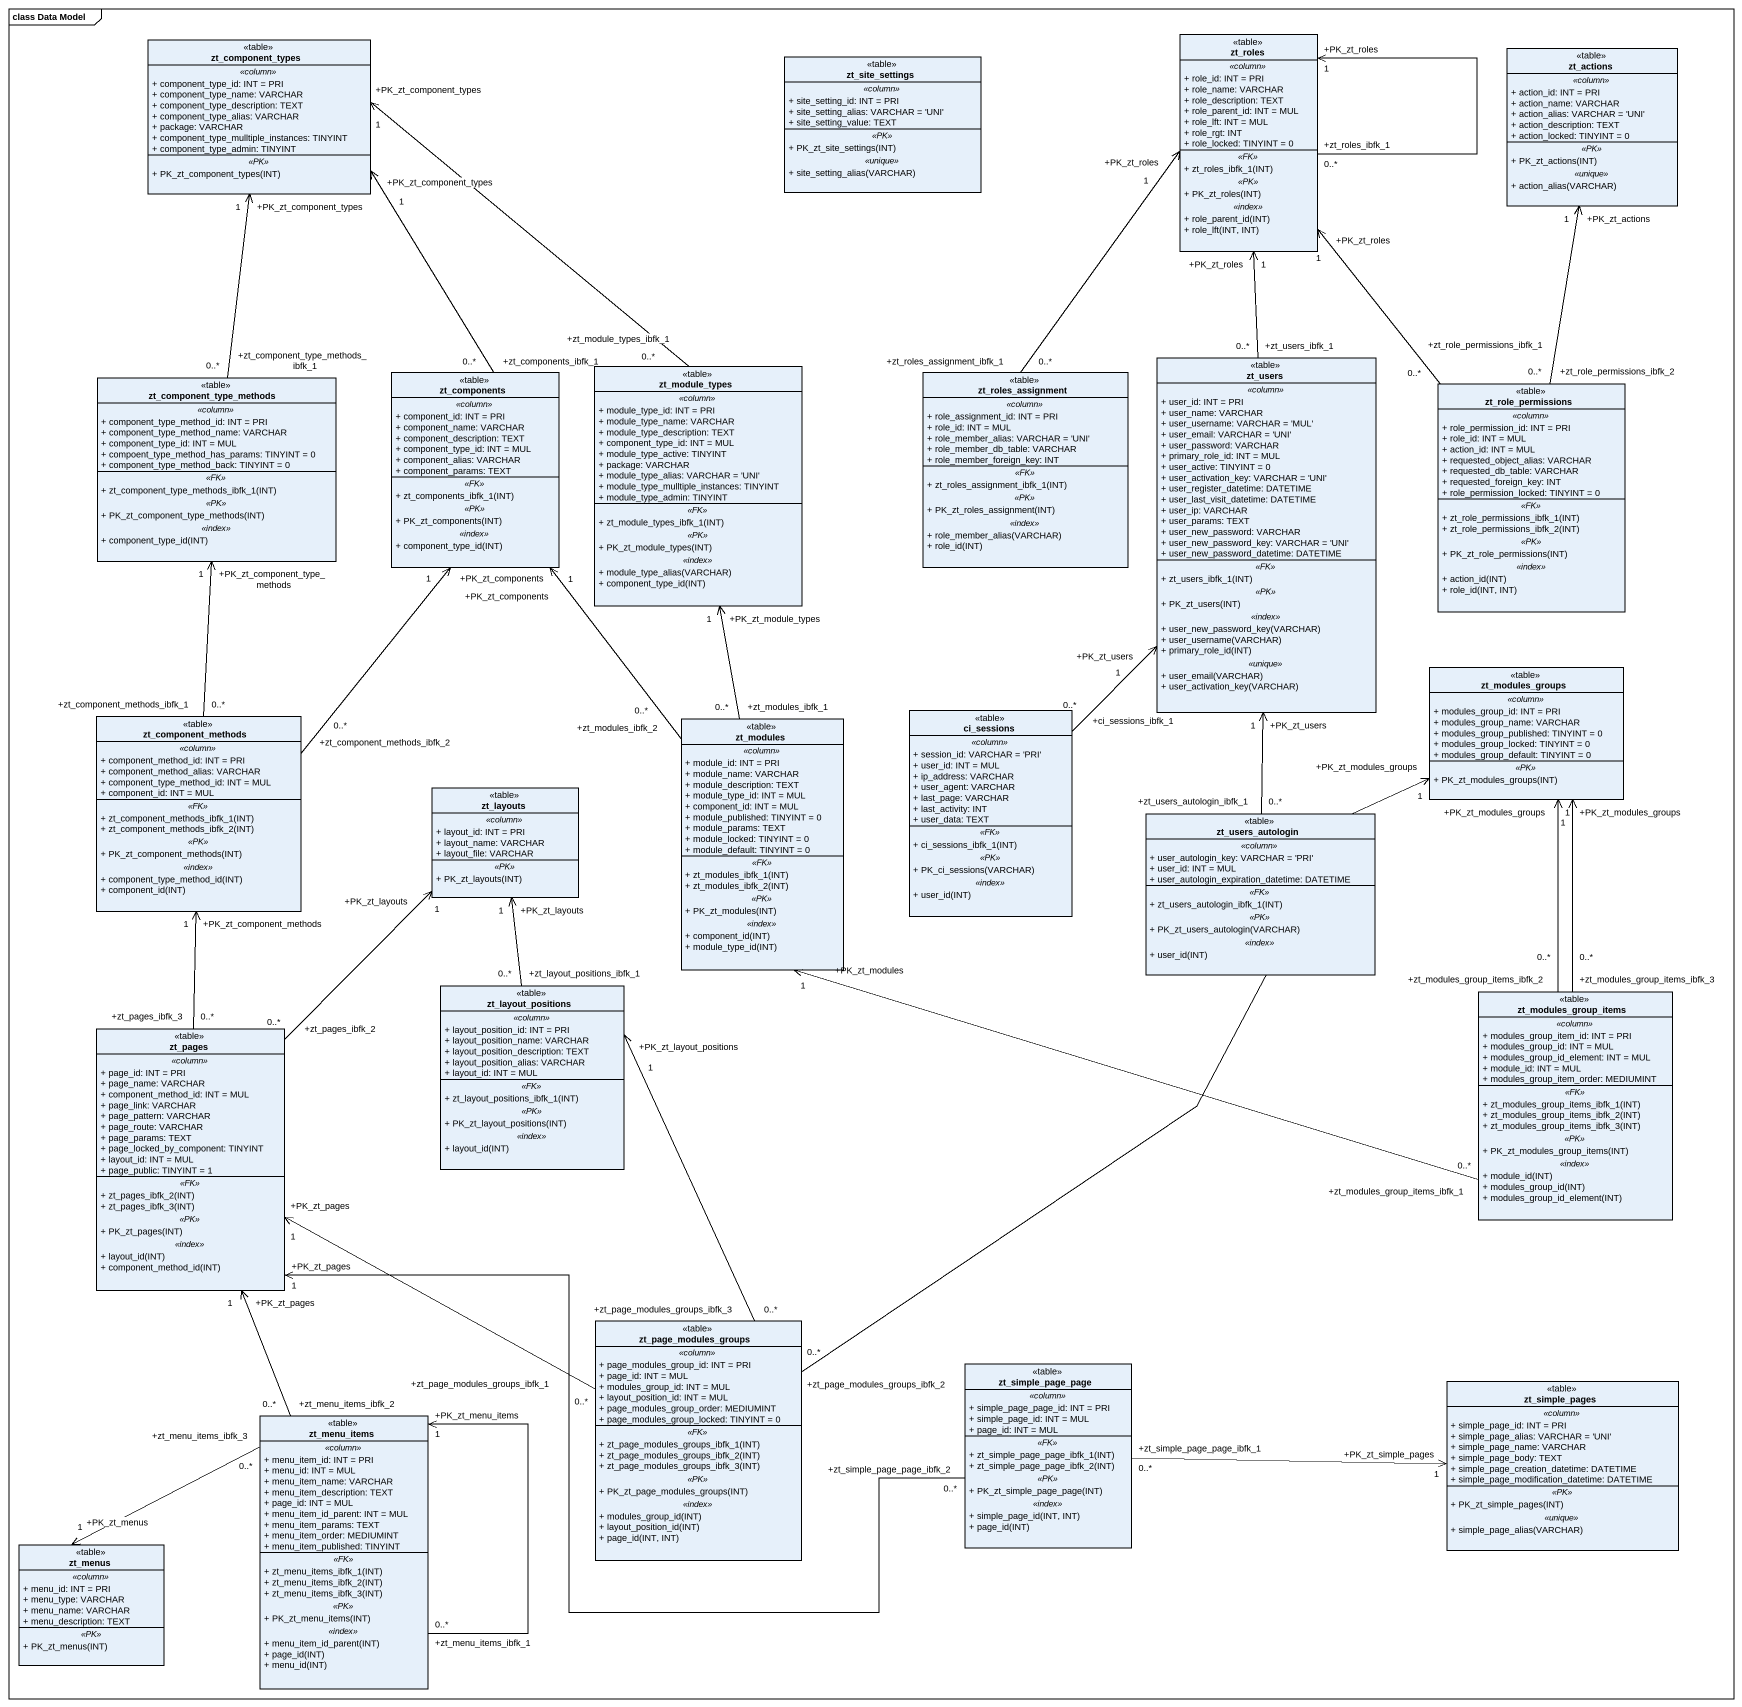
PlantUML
@startuml
mainframe class Data Model
hide circle
hide empty members
skinparam classAttributeIconSize 0
class zt_component_types <<table>> {
  .. <<column>> ..
  + component_type_id: INT = PRI
  + component_type_name: VARCHAR
  + component_type_description: TEXT
  + component_type_alias: VARCHAR
  + package: VARCHAR
  + component_type_mulltiple_instances: TINYINT
  + component_type_admin: TINYINT
  .. <<PK>> ..
  + PK_zt_component_types(INT)
}
class zt_site_settings <<table>> {
  .. <<column>> ..
  + site_setting_id: INT = PRI
  + site_setting_alias: VARCHAR = 'UNI'
  + site_setting_value: TEXT
  .. <<PK>> ..
  + PK_zt_site_settings(INT)
  .. <<unique>> ..
  + site_setting_alias(VARCHAR)
}
class zt_roles <<table>> {
  .. <<column>> ..
  + role_id: INT = PRI
  + role_name: VARCHAR
  + role_description: TEXT
  + role_parent_id: INT = MUL
  + role_lft: INT = MUL
  + role_rgt: INT
  + role_locked: TINYINT = 0
  .. <<FK>> ..
  + zt_roles_ibfk_1(INT)
  .. <<PK>> ..
  + PK_zt_roles(INT)
  .. <<index>> ..
  + role_parent_id(INT)
  + role_lft(INT, INT)
}
class zt_actions <<table>> {
  .. <<column>> ..
  + action_id: INT = PRI
  + action_name: VARCHAR
  + action_alias: VARCHAR = 'UNI'
  + action_description: TEXT
  + action_locked: TINYINT = 0
  .. <<PK>> ..
  + PK_zt_actions(INT)
  .. <<unique>> ..
  + action_alias(VARCHAR)
}
class zt_components <<table>> {
  .. <<column>> ..
  + component_id: INT = PRI
  + component_name: VARCHAR
  + component_description: TEXT
  + component_type_id: INT = MUL
  + component_alias: VARCHAR
  + component_params: TEXT
  .. <<FK>> ..
  + zt_components_ibfk_1(INT)
  .. <<PK>> ..
  + PK_zt_components(INT)
  .. <<index>> ..
  + component_type_id(INT)
}
class zt_module_types <<table>> {
  .. <<column>> ..
  + module_type_id: INT = PRI
  + module_type_name: VARCHAR
  + module_type_description: TEXT
  + component_type_id: INT = MUL
  + module_type_active: TINYINT
  + package: VARCHAR
  + module_type_alias: VARCHAR = 'UNI'
  + module_type_mulltiple_instances: TINYINT
  + module_type_admin: TINYINT
  .. <<FK>> ..
  + zt_module_types_ibfk_1(INT)
  .. <<PK>> ..
  + PK_zt_module_types(INT)
  .. <<index>> ..
  + module_type_alias(VARCHAR)
  + component_type_id(INT)
}
class zt_roles_assignment <<table>> {
  .. <<column>> ..
  + role_assignment_id: INT = PRI
  + role_id: INT = MUL
  + role_member_alias: VARCHAR = 'UNI'
  + role_member_db_table: VARCHAR
  + role_member_foreign_key: INT
  .. <<FK>> ..
  + zt_roles_assignment_ibfk_1(INT)
  .. <<PK>> ..
  + PK_zt_roles_assignment(INT)
  .. <<index>> ..
  + role_member_alias(VARCHAR)
  + role_id(INT)
}
class zt_users <<table>> {
  .. <<column>> ..
  + user_id: INT = PRI
  + user_name: VARCHAR
  + user_username: VARCHAR = 'MUL'
  + user_email: VARCHAR = 'UNI'
  + user_password: VARCHAR
  + primary_role_id: INT = MUL
  + user_active: TINYINT = 0
  + user_activation_key: VARCHAR = 'UNI'
  + user_register_datetime: DATETIME
  + user_last_visit_datetime: DATETIME
  + user_ip: VARCHAR
  + user_params: TEXT
  + user_new_password: VARCHAR
  + user_new_password_key: VARCHAR = 'UNI'
  + user_new_password_datetime: DATETIME
  .. <<FK>> ..
  + zt_users_ibfk_1(INT)
  .. <<PK>> ..
  + PK_zt_users(INT)
  .. <<index>> ..
  + user_new_password_key(VARCHAR)
  + user_username(VARCHAR)
  + primary_role_id(INT)
  .. <<unique>> ..
  + user_email(VARCHAR)
  + user_activation_key(VARCHAR)
}
class zt_component_type_methods <<table>> {
  .. <<column>> ..
  + component_type_method_id: INT = PRI
  + component_type_method_name: VARCHAR
  + component_type_id: INT = MUL
  + compoent_type_method_has_params: TINYINT = 0
  + component_type_method_back: TINYINT = 0
  .. <<FK>> ..
  + zt_component_type_methods_ibfk_1(INT)
  .. <<PK>> ..
  + PK_zt_component_type_methods(INT)
  .. <<index>> ..
  + component_type_id(INT)
}
class zt_role_permissions <<table>> {
  .. <<column>> ..
  + role_permission_id: INT = PRI
  + role_id: INT = MUL
  + action_id: INT = MUL
  + requested_object_alias: VARCHAR
  + requested_db_table: VARCHAR
  + requested_foreign_key: INT
  + role_permission_locked: TINYINT = 0
  .. <<FK>> ..
  + zt_role_permissions_ibfk_1(INT)
  + zt_role_permissions_ibfk_2(INT)
  .. <<PK>> ..
  + PK_zt_role_permissions(INT)
  .. <<index>> ..
  + action_id(INT)
  + role_id(INT, INT)
}
class zt_modules_groups <<table>> {
  .. <<column>> ..
  + modules_group_id: INT = PRI
  + modules_group_name: VARCHAR
  + modules_group_published: TINYINT = 0
  + modules_group_locked: TINYINT = 0
  + modules_group_default: TINYINT = 0
  .. <<PK>> ..
  + PK_zt_modules_groups(INT)
}
class zt_component_methods <<table>> {
  .. <<column>> ..
  + component_method_id: INT = PRI
  + component_method_alias: VARCHAR
  + component_type_method_id: INT = MUL
  + component_id: INT = MUL
  .. <<FK>> ..
  + zt_component_methods_ibfk_1(INT)
  + zt_component_methods_ibfk_2(INT)
  .. <<PK>> ..
  + PK_zt_component_methods(INT)
  .. <<index>> ..
  + component_type_method_id(INT)
  + component_id(INT)
}
class zt_modules <<table>> {
  .. <<column>> ..
  + module_id: INT = PRI
  + module_name: VARCHAR
  + module_description: TEXT
  + module_type_id: INT = MUL
  + component_id: INT = MUL
  + module_published: TINYINT = 0
  + module_params: TEXT
  + module_locked: TINYINT = 0
  + module_default: TINYINT = 0
  .. <<FK>> ..
  + zt_modules_ibfk_1(INT)
  + zt_modules_ibfk_2(INT)
  .. <<PK>> ..
  + PK_zt_modules(INT)
  .. <<index>> ..
  + component_id(INT)
  + module_type_id(INT)
}
class ci_sessions <<table>> {
  .. <<column>> ..
  + session_id: VARCHAR = 'PRI'
  + user_id: INT = MUL
  + ip_address: VARCHAR
  + user_agent: VARCHAR
  + last_page: VARCHAR
  + last_activity: INT
  + user_data: TEXT
  .. <<FK>> ..
  + ci_sessions_ibfk_1(INT)
  .. <<PK>> ..
  + PK_ci_sessions(VARCHAR)
  .. <<index>> ..
  + user_id(INT)
}
class zt_layouts <<table>> {
  .. <<column>> ..
  + layout_id: INT = PRI
  + layout_name: VARCHAR
  + layout_file: VARCHAR
  .. <<PK>> ..
  + PK_zt_layouts(INT)
}
class zt_users_autologin <<table>> {
  .. <<column>> ..
  + user_autologin_key: VARCHAR = 'PRI'
  + user_id: INT = MUL
  + user_autologin_expiration_datetime: DATETIME
  .. <<FK>> ..
  + zt_users_autologin_ibfk_1(INT)
  .. <<PK>> ..
  + PK_zt_users_autologin(VARCHAR)
  .. <<index>> ..
  + user_id(INT)
}
class zt_layout_positions <<table>> {
  .. <<column>> ..
  + layout_position_id: INT = PRI
  + layout_position_name: VARCHAR
  + layout_position_description: TEXT
  + layout_position_alias: VARCHAR
  + layout_id: INT = MUL
  .. <<FK>> ..
  + zt_layout_positions_ibfk_1(INT)
  .. <<PK>> ..
  + PK_zt_layout_positions(INT)
  .. <<index>> ..
  + layout_id(INT)
}
class zt_modules_group_items <<table>> {
  .. <<column>> ..
  + modules_group_item_id: INT = PRI
  + modules_group_id: INT = MUL
  + modules_group_id_element: INT = MUL
  + module_id: INT = MUL
  + modules_group_item_order: MEDIUMINT
  .. <<FK>> ..
  + zt_modules_group_items_ibfk_1(INT)
  + zt_modules_group_items_ibfk_2(INT)
  + zt_modules_group_items_ibfk_3(INT)
  .. <<PK>> ..
  + PK_zt_modules_group_items(INT)
  .. <<index>> ..
  + module_id(INT)
  + modules_group_id(INT)
  + modules_group_id_element(INT)
}
class zt_pages <<table>> {
  .. <<column>> ..
  + page_id: INT = PRI
  + page_name: VARCHAR
  + component_method_id: INT = MUL
  + page_link: VARCHAR
  + page_pattern: VARCHAR
  + page_route: VARCHAR
  + page_params: TEXT
  + page_locked_by_component: TINYINT
  + layout_id: INT = MUL
  + page_public: TINYINT = 1
  .. <<FK>> ..
  + zt_pages_ibfk_2(INT)
  + zt_pages_ibfk_3(INT)
  .. <<PK>> ..
  + PK_zt_pages(INT)
  .. <<index>> ..
  + layout_id(INT)
  + component_method_id(INT)
}
class zt_page_modules_groups <<table>> {
  .. <<column>> ..
  + page_modules_group_id: INT = PRI
  + page_id: INT = MUL
  + modules_group_id: INT = MUL
  + layout_position_id: INT = MUL
  + page_modules_group_order: MEDIUMINT
  + page_modules_group_locked: TINYINT = 0
  .. <<FK>> ..
  + zt_page_modules_groups_ibfk_1(INT)
  + zt_page_modules_groups_ibfk_2(INT)
  + zt_page_modules_groups_ibfk_3(INT)
  .. <<PK>> ..
  + PK_zt_page_modules_groups(INT)
  .. <<index>> ..
  + modules_group_id(INT)
  + layout_position_id(INT)
  + page_id(INT, INT)
}
class zt_simple_page_page <<table>> {
  .. <<column>> ..
  + simple_page_page_id: INT = PRI
  + simple_page_id: INT = MUL
  + page_id: INT = MUL
  .. <<FK>> ..
  + zt_simple_page_page_ibfk_1(INT)
  + zt_simple_page_page_ibfk_2(INT)
  .. <<PK>> ..
  + PK_zt_simple_page_page(INT)
  .. <<index>> ..
  + simple_page_id(INT, INT)
  + page_id(INT)
}
class zt_menu_items <<table>> {
  .. <<column>> ..
  + menu_item_id: INT = PRI
  + menu_id: INT = MUL
  + menu_item_name: VARCHAR
  + menu_item_description: TEXT
  + page_id: INT = MUL
  + menu_item_id_parent: INT = MUL
  + menu_item_params: TEXT
  + menu_item_order: MEDIUMINT
  + menu_item_published: TINYINT
  .. <<FK>> ..
  + zt_menu_items_ibfk_1(INT)
  + zt_menu_items_ibfk_2(INT)
  + zt_menu_items_ibfk_3(INT)
  .. <<PK>> ..
  + PK_zt_menu_items(INT)
  .. <<index>> ..
  + menu_item_id_parent(INT)
  + page_id(INT)
  + menu_id(INT)
}
class zt_simple_pages <<table>> {
  .. <<column>> ..
  + simple_page_id: INT = PRI
  + simple_page_alias: VARCHAR = 'UNI'
  + simple_page_name: VARCHAR
  + simple_page_body: TEXT
  + simple_page_creation_datetime: DATETIME
  + simple_page_modification_datetime: DATETIME
  .. <<PK>> ..
  + PK_zt_simple_pages(INT)
  .. <<unique>> ..
  + simple_page_alias(VARCHAR)
}
class zt_menus <<table>> {
  .. <<column>> ..
  + menu_id: INT = PRI
  + menu_type: VARCHAR
  + menu_name: VARCHAR
  + menu_description: TEXT
  .. <<PK>> ..
  + PK_zt_menus(INT)
}
zt_roles "+zt_roles_ibfk_1\n0..*" --> "+PK_zt_roles\n1" zt_roles
zt_components "+zt_components_ibfk_1\n0..*" -up-> "+PK_zt_component_types\n1" zt_component_types
zt_module_types "+zt_module_types_ibfk_1\n0..*" -up-> "+PK_zt_component_types\n1" zt_component_types
zt_roles_assignment "+zt_roles_assignment_ibfk_1\n0..*" -up-> "+PK_zt_roles\n1" zt_roles
zt_users "+zt_users_ibfk_1\n0..*" -up-> "+PK_zt_roles\n1" zt_roles
zt_component_type_methods "+zt_component_type_methods_ibfk_1\n0..*" -up-> "+PK_zt_component_types\n1" zt_component_types
zt_role_permissions "+zt_role_permissions_ibfk_1\n0..*" -up-> "+PK_zt_roles\n1" zt_roles
zt_role_permissions "+zt_role_permissions_ibfk_2\n0..*" -up-> "+PK_zt_actions\n1" zt_actions
zt_component_methods "+zt_component_methods_ibfk_2\n0..*" -up-> "+PK_zt_components\n1" zt_components
zt_component_methods "+zt_component_methods_ibfk_1\n0..*" -up-> "+PK_zt_component_type_methods\n1" zt_component_type_methods
zt_modules "+zt_modules_ibfk_2\n0..*" -up-> "+PK_zt_components\n1" zt_components
zt_modules "+zt_modules_ibfk_1\n0..*" -up-> "+PK_zt_module_types\n1" zt_module_types
ci_sessions "+ci_sessions_ibfk_1\n0..*" -up-> "+PK_zt_users\n1" zt_users
zt_users_autologin "+zt_users_autologin_ibfk_1\n0..*" -up-> "+PK_zt_users\n1" zt_users
zt_layout_positions "+zt_layout_positions_ibfk_1\n0..*" -up-> "+PK_zt_layouts\n1" zt_layouts
zt_modules_group_items "+zt_modules_group_items_ibfk_2\n0..*" -up-> "+PK_zt_modules_groups\n1" zt_modules_groups
zt_modules_group_items "+zt_modules_group_items_ibfk_3\n0..*" -up-> "+PK_zt_modules_groups\n1" zt_modules_groups
zt_modules_group_items "+zt_modules_group_items_ibfk_1\n0..*" -left-> "+PK_zt_modules\n1" zt_modules
zt_pages "+zt_pages_ibfk_3\n0..*" -up-> "+PK_zt_component_methods\n1" zt_component_methods
zt_pages "+zt_pages_ibfk_2\n0..*" -up-> "+PK_zt_layouts\n1" zt_layouts
zt_page_modules_groups "+zt_page_modules_groups_ibfk_2\n0..*" -up-> "+PK_zt_modules_groups\n1" zt_modules_groups
zt_page_modules_groups "+zt_page_modules_groups_ibfk_3\n0..*" -up-> "+PK_zt_layout_positions\n1" zt_layout_positions
zt_page_modules_groups "+zt_page_modules_groups_ibfk_1\n0..*" -left-> "+PK_zt_pages\n1" zt_pages
zt_simple_page_page "+zt_simple_page_page_ibfk_2\n0..*" -left-> "+PK_zt_pages\n1" zt_pages
zt_simple_page_page "+zt_simple_page_page_ibfk_1\n0..*" -right-> "+PK_zt_simple_pages\n1" zt_simple_pages
zt_menu_items "+zt_menu_items_ibfk_2\n0..*" -up-> "+PK_zt_pages\n1" zt_pages
zt_menu_items "+zt_menu_items_ibfk_1\n0..*" --> "+PK_zt_menu_items\n1" zt_menu_items
zt_menu_items "+zt_menu_items_ibfk_3\n0..*" -left-> "+PK_zt_menus\n1" zt_menus
@enduml
